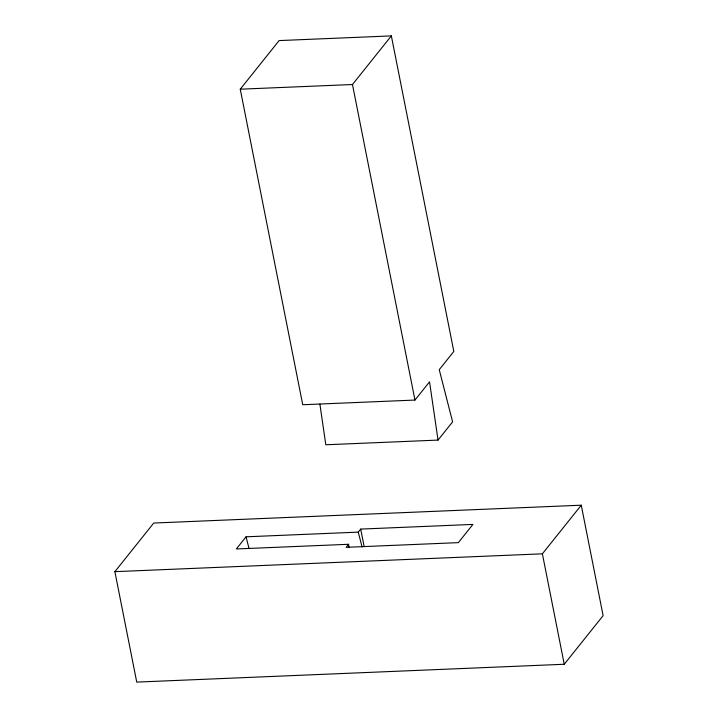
<?xml version="1.0" encoding="UTF-8"?>
<svg xmlns="http://www.w3.org/2000/svg" width="718" height="718" viewBox="0 0 718 718"><rect width="100%" height="100%" fill="white"/><g stroke="black" fill="none" stroke-linecap="round" stroke-linejoin="round"><path stroke-width="1.08" d="M438.034 440.089L429.535 381.832L414.959 400.061L302.736 404.746L240.252 89.194L279.123 40.585L391.346 35.9L453.821 351.443L439.245 369.68L452.609 421.861L438.034 440.089L325.819 444.774L319.878 404.099M240.252 89.194L352.475 84.518L391.346 35.9M114.88 571.663L153.751 523.045L581.257 505.203L603.12 615.649L564.249 664.258L136.743 682.1L114.88 571.663L542.386 553.82L581.257 505.203M348.553 544.289L346.121 547.322L458.344 542.637L472.92 524.409L360.696 529.094L358.264 532.128L246.05 536.813L236.33 548.965L348.553 544.289L349.029 547.583M358.264 532.128L362.087 547.044M246.05 536.813L249.047 548.534M542.386 553.82L564.249 664.258M352.475 84.518L414.959 400.061M360.696 529.094L364.125 546.416"/></g></svg>
